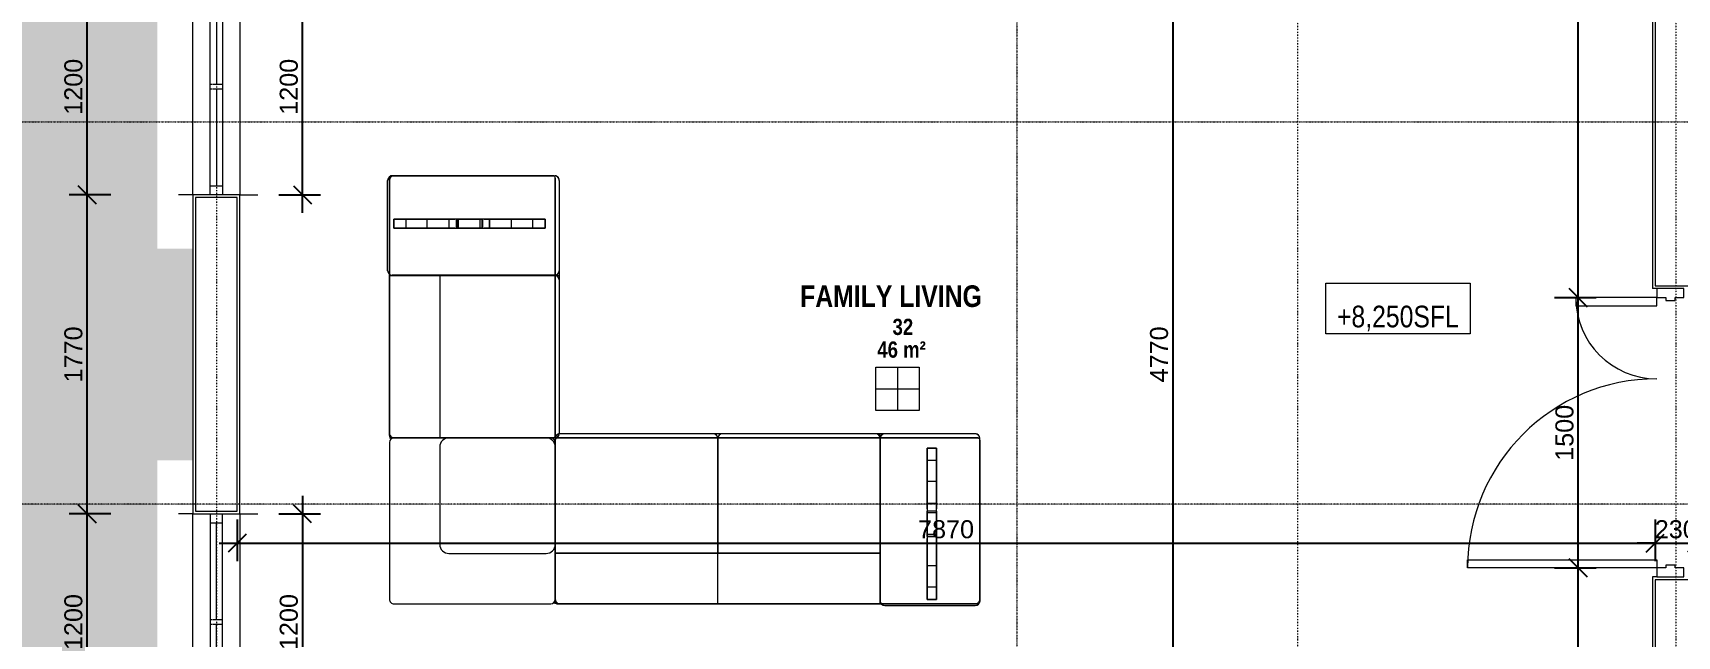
# Model space of a CAD drawing. Header units: millimetres. Extents: x -21051 to 202668, y -15646 to 13691.
# Drawn here: x 119648 to 128774, y -2357 to 990 of the extents above; entities that cross this region are included whole.
import ezdxf

# ---------------------------------------------------------------- set-up
doc = ezdxf.new("R2010")
doc.units = ezdxf.units.MM
for name, pattern in [('Centre', [14.4, 3, -2.2, 7, -2.2]), ('Dash dot', [15.875, 6.35, -4.7625, 0, -4.7625]), ('TD_Level Line', [8, 4, -2, 0, -2])]:
    doc.linetypes.add(name, pattern=pattern)
for name, color, linetype, lineweight in [('A-ANNO-DIMS', 211, 'Continuous', 9), ('A-AREA-IDEN', 2, 'Continuous', 9), ('A-DOOR', 31, 'Continuous', 5), ('A-DOOR-FRAM', 31, 'Continuous', 5), ('A-GLAZ', 151, 'Continuous', 5), ('A-ROOF-PATT', 132, 'Continuous', 5), ('A-WALL', 113, 'Continuous', 5), ('G-ANNO-DIMS', 111, 'Continuous', 9), ('G-ANNO-SYMB', 111, 'Continuous', 9), ('I-FURN-PNLS', 30, 'Continuous', 5), ('I-WALL', 2, 'Continuous', 5), ('Q-CASE', 31, 'Continuous', 5), ('S-GRID', 1, 'Continuous', 9)]:
    doc.layers.add(name, color=color, linetype=linetype, lineweight=lineweight)
doc.layers.get('0').off()
doc.styles.add('Arial Narrow_1', font='ARIALN.TTF', dxfattribs={"height": 120})
doc.styles.add('Arial Narrow_B', font='ARIALNB.TTF', dxfattribs={"height": 90})
doc.styles.add('Arial Narrow_B_1', font='ARIALNB.TTF', dxfattribs={"height": 120})
doc.styles.add('Arial_3', font='arial.ttf', dxfattribs={"height": 100})
doc.dimstyles.new('Arial_1_0', dxfattribs={"dimscale": 304.8, "dimtxt": 102.02594, "dimasz": 0.328084, "dimexe": 0.328084, "dimexo": 0.0625, "dimgap": 0.082021, "dimtad": 1, "dimdec": 0, "dimzin": 0, "dimdsep": 46, "dimtxsty": 'Arial_3', "dimblk1": 'OBLIQUE', "dimblk2": 'OBLIQUE', "dimsah": 1, "dimcen": 0.09, "dimdle": 0.328084, "dimazin": 0, "dimtfac": 1, "dimtdec": 4, "dimtix": 1, "dimtmove": 0, "dimatfit": 3, "dimfxl": 0.492126, "dimfxlon": 1, "dimtvp": 1, "dimtolj": 1, "dimtzin": 0, "dimarcsym": 2})

# ---------------------------------------------------------------- blocks, each defined once
blk = doc.blocks.new('PARAPET1 - PARAPET-963186-02_Pent floor')
at = {"layer": 'Q-CASE'}
for p, q in [((2133.7, 17241), (-5843.2, 16978.7)), ((2115.2, 17221.2), (-5823.4, 16960.2)), ((2264.4, 12682.2), (2115.2, 17221.2)), ((2283.5, 12682.9), (2133.7, 17241)), ((-5843.2, 16978.7), (-5693.3, 12420.6)), ((-5674.2, 12421.2), (-5823.4, 16960.2)), ((-3428.9, 16447.2), (1543.5, 16610.7)), ((1543.5, 16610.7), (1673.3, 12662.8))]:
    blk.add_line(p, q, dxfattribs=at)
for points in [[(2115.2, 17221.2), (2117.7, 17223.8), (2121.1, 17227.5), (2125, 17231.7), (2127.6, 17234.5), (2129.8, 17236.8), (2132.1, 17239.3), (2133.8, 17241.1), (2133.8, 17241.1), (2133.4, 17240.7)], [(-5823.4, 16960.2), (-5826, 16962.7), (-5829.7, 16966.1), (-5833.9, 16970), (-5836.7, 16972.6), (-5839, 16974.8), (-5841.4, 16977.1), (-5843.2, 16978.8), (-5843.2, 16978.8), (-5842.9, 16978.5)]]:
    blk.add_open_spline(points, degree=3, knots=[0, 0, 0, 0, 0.1111111, 0.1666667, 0.2222222, 0.2777778, 0.3333333, 0.4444444, 0.5555556, 0.5555556, 0.5555556, 0.5555556], dxfattribs=at)
blk = doc.blocks.new('Haworth_Chair_Kennedee-Corner_90 - With Back Cushion-884071-02_Pent floor')
at = {"layer": 'I-FURN-PNLS'}
for p, q in [((0, 419.1), (0, 161.9)), ((895.4, 444.5), (25.4, 444.5)), ((920.8, -450.9), (920.8, 419.1)), ((0, 161.9), (0, 114.3)), ((0, 114.3), (0, -425.5)), ((0, 114.3), (0, -425.5)), ((590.6, 165.1), (50.8, 165.1)), ((641.4, -425.5), (641.4, 114.3)), ((0, -425.5), (0, -450.9)), ((25.4, -476.3), (50.8, -476.3)), ((50.8, -476.3), (590.6, -476.3)), ((50.8, -476.3), (590.6, -476.3)), ((590.6, -476.3), (638.2, -476.3)), ((638.9, -476.3), (895.4, -476.3))]:
    blk.add_line(p, q, dxfattribs=at)
for centre, radius, start, end in [((25.4, 419.1), 25.4, 90, 180), ((895.4, 419.1), 25.4, 360, 90), ((50.8, 114.3), 50.8, 90, 180), ((590.6, 114.3), 50.8, 360, 90), ((50.8, -425.5), 50.8, 180, 270), ((25.4, -450.9), 25.4, 180, 270), ((590.6, -425.5), 50.8, 270, 0), ((895.4, -450.9), 25.4, 270, 360)]:
    blk.add_arc(centre, radius, start, end, dxfattribs=at)
blk = doc.blocks.new('Haworth_Chair_Kennedee-Armless_With_Bench - Two Seat-884069-02_Pent floor')
at = {"layer": 'I-FURN-PNLS'}
for p, q in [((-552.7, 431.8), (-552.7, 428.5)), ((-552.7, 428.5), (-552.7, 431.8)), ((-552.7, 428.5), (-552.7, -473.1)), ((-552.7, 428.5), (-552.7, -463.6)), ((-552.7, -463.6), (-552.7, 428.5)), ((-552.7, 418), (-552.7, -463.6)), ((-6.9, 444.5), (-540, 444.5)), ((-540, 444.5), (-6.9, 444.5)), ((-25.7, 454), (-527.3, 454)), ((-6.9, 444.5), (-526.2, 444.5)), ((-312.3, 419.7), (-312.3, 351.5)), ((-312.3, 234.2), (-312.3, 419.7)), ((-261.5, 419.7), (-312.3, 419.7)), ((-312.3, 419.7), (-261.5, 419.7)), ((-261.5, 419.7), (-261.5, 234.2)), ((-261.5, 351.5), (-261.5, 419.7)), ((1776.9, 444.5), (-6.2, 444.5)), ((1790.7, 444.5), (-6.2, 444.5)), ((-6.2, 444.5), (1790.7, 444.5)), ((-0.3, -473.1), (-0.3, 428.5)), ((0, 444.5), (0, -498.5)), ((0, 444.5), (0, 165.1)), ((901.7, 444.5), (901.7, 165.1)), ((901.7, 444.5), (901.7, 165.1)), ((1803.4, 444.5), (1803.4, 165.1)), ((1803.4, 161.9), (1803.4, 431.8)), ((1803.4, 431.8), (1803.4, 161.9)), ((1803.4, 161.9), (1803.4, 418)), ((-312.3, 351.5), (-312.3, 351.2)), ((-312.3, 351.5), (-261.5, 351.5)), ((-312.3, 351.2), (-312.3, 234.2)), ((-312.3, 351.2), (-261.5, 351.2)), ((-261.5, 351.2), (-261.5, 351.5)), ((-261.5, 234.2), (-261.5, 351.2)), ((-312.3, 234.2), (-312.3, 112.2)), ((-312.3, 112.1), (-312.3, 234.2)), ((-312.3, 234.2), (-312.3, 112.2)), ((-312.3, 112.2), (-312.3, 234.2)), ((-312.3, 234.2), (-261.5, 234.2)), ((-312.3, 234.2), (-261.5, 234.2)), ((-261.5, 234.2), (-261.5, 112.2)), ((-261.5, 112.2), (-261.5, 234.2)), ((-261.5, 234.2), (-261.5, 112.1)), ((-261.5, 112.2), (-261.5, 234.2)), ((-312.3, 112.2), (-261.5, 112.2)), ((-312.3, 112.1), (-312.3, 87)), ((-312.3, 112.1), (-312.3, 103.2)), ((-312.3, 104.4), (-312.3, 112.1)), ((-312.3, 104.4), (-312.3, 112.1)), ((-312.3, 112.1), (-261.5, 112.1)), ((-312.3, 97.1), (-312.3, 104.4)), ((-312.3, 97.1), (-312.3, 104.4)), ((-312.3, 103.2), (-312.3, 94.8)), ((-312.3, 90.9), (-312.3, 97.1)), ((-312.3, 90.9), (-312.3, 97.1)), ((-312.3, 94.8), (-312.3, 80.8)), ((-261.5, 112.1), (-261.5, 87)), ((-261.5, 112.1), (-261.5, 87)), ((-261.5, 80.8), (-261.5, 112.1)), ((-261.5, 87), (-261.5, 112.1)), ((0, 165.1), (901.7, 165.1)), ((901.7, 161.9), (0, 161.9)), ((0, 161.9), (0, -473.1)), ((901.7, 165.1), (1803.4, 165.1)), ((1803.4, 161.9), (901.7, 161.9)), ((901.7, 161.9), (901.7, -473.1)), ((901.7, -473.1), (901.7, 161.9)), ((1803.4, 114.3), (1803.4, 161.9)), ((1803.4, -473.1), (1803.4, 161.9)), ((1803.4, 114.3), (1803.4, 161.9)), ((1803.4, 161.9), (1803.4, 114.3)), ((1803.4, -425.5), (1803.4, 114.3)), ((1803.4, -425.5), (1803.4, 114.3)), ((1803.4, 114.3), (1803.4, -425.5)), ((-312.3, 87), (-312.3, 90.9)), ((-312.3, 87), (-312.3, 90.9)), ((-312.3, 82.1), (-312.3, 86.1)), ((-312.3, 82.1), (-312.3, 86.1)), ((-312.3, 86), (-312.3, 83.8)), ((-312.3, 81.9), (-312.3, 73.5)), ((-312.3, 80.8), (-312.3, 76.1)), ((-312.3, 76.1), (-312.3, 72.1)), ((-312.3, 72.1), (-261.5, 72.1)), ((-261.5, 70.2), (-312.3, 70.2)), ((-312.3, 60.2), (-312.3, 70.2)), ((-312.3, 70.2), (-312.3, 60.3)), ((-312.3, 70.2), (-261.5, 70.2)), ((-312.3, 48.9), (-312.3, 60.2)), ((-312.3, 60.2), (-261.5, 60.2)), ((-312.3, 59.6), (-312.3, 30.2)), ((-312.3, 30.2), (-312.3, 48.9)), ((-312.3, -30.2), (-312.3, 30.2)), ((-312.3, 30.2), (-312.3, -30.2)), ((-261.5, 86.1), (-261.5, 82.1)), ((-261.5, 86.1), (-261.5, 82.1)), ((-261.5, 83.8), (-261.5, 86)), ((-261.5, 73.5), (-261.5, 81.9)), ((-261.5, 73.1), (-261.5, 80.8)), ((-261.5, 72.1), (-261.5, 73.1)), ((-261.5, 60.3), (-261.5, 70.2)), ((-261.5, 70.2), (-261.5, 60.2)), ((-261.5, 60.2), (-261.5, 43.2)), ((-261.5, 30.2), (-261.5, 59.6)), ((-261.5, 43.2), (-261.5, 30.2)), ((-261.5, -30.2), (-261.5, 30.2)), ((-261.5, 30.2), (-261.5, -30.2)), ((-312.3, -30.2), (-312.3, -59.6)), ((-312.3, -53.7), (-312.3, -30.2)), ((-312.3, -60.2), (-312.3, -53.7)), ((-312.3, -70.2), (-312.3, -60.2)), ((-312.3, -60.2), (-261.5, -60.2)), ((-312.3, -60.2), (-261.5, -60.2)), ((-312.3, -60.3), (-312.3, -70.2)), ((-312.3, -70.2), (-261.5, -70.2)), ((-312.3, -70.2), (-261.5, -70.2)), ((-261.5, -72.1), (-312.3, -72.1)), ((-312.3, -72.1), (-312.3, -73.1)), ((-312.3, -73.1), (-312.3, -80.7)), ((-312.3, -73.5), (-312.3, -80.5)), ((-312.3, -80.6), (-312.3, -81.9)), ((-312.3, -80.8), (-312.3, -112.1)), ((-312.3, -86.1), (-312.3, -82.1)), ((-312.3, -86.1), (-312.3, -82.1)), ((-312.3, -83.8), (-312.3, -86)), ((-312.3, -112.1), (-312.3, -87)), ((-312.3, -112.1), (-312.3, -87)), ((-312.3, -87), (-312.3, -104.3)), ((-261.5, -30.2), (-261.5, -43.2)), ((-261.5, -59.6), (-261.5, -30.2)), ((-261.5, -43.2), (-261.5, -53.7)), ((-261.5, -53.7), (-261.5, -60.2)), ((-261.5, -60.2), (-261.5, -70.2)), ((-261.5, -70.2), (-261.5, -60.3)), ((-261.5, -112.1), (-261.5, -72.1)), ((-261.5, -81.9), (-261.5, -73.5)), ((-261.5, -82.1), (-261.5, -86.1)), ((-261.5, -82.1), (-261.5, -86.1)), ((-261.5, -86), (-261.5, -83.8)), ((-261.5, -104.3), (-261.5, -87)), ((-261.5, -87), (-261.5, -112.1)), ((-261.5, -87), (-261.5, -112.1)), ((-312.3, -104.4), (-312.3, -112.1)), ((-312.3, -234.2), (-312.3, -112.1)), ((-312.3, -112.1), (-261.5, -112.1)), ((-312.3, -234.2), (-312.3, -112.2)), ((-312.3, -112.2), (-312.3, -234.2)), ((-312.3, -112.2), (-312.3, -234.2)), ((-312.3, -112.2), (-261.5, -112.2)), ((-261.5, -112.1), (-261.5, -104.4)), ((-261.5, -112.1), (-261.5, -234.2)), ((-261.5, -234.2), (-261.5, -112.2)), ((-261.5, -234.2), (-261.5, -112.2)), ((-261.5, -112.2), (-261.5, -234.2)), ((-312.3, -386.3), (-312.3, -234.2)), ((-312.3, -234.2), (-312.3, -351.2)), ((-312.3, -234.2), (-261.5, -234.2)), ((-312.3, -234.2), (-261.5, -234.2)), ((-261.5, -351.2), (-261.5, -234.2)), ((-261.5, -234.2), (-261.5, -419.7)), ((-312.3, -351.2), (-312.3, -351.5)), ((-312.3, -351.2), (-261.5, -351.2)), ((-312.3, -351.5), (-312.3, -386.3)), ((-312.3, -351.5), (-261.5, -351.5)), ((-261.5, -351.5), (-261.5, -351.2)), ((-261.5, -419.7), (-261.5, -351.5)), ((-312.3, -419.7), (-312.3, -387.1)), ((-312.3, -387.1), (-312.3, -419.7)), ((-261.5, -419.7), (-312.3, -419.7)), ((-312.3, -419.7), (-261.5, -419.7)), ((1803.4, -463.6), (1803.4, -425.5)), ((1803.4, -463.6), (1803.4, -425.5)), ((1803.4, -425.5), (1803.4, -463.6)), ((-552.7, -463.6), (-552.7, -473.1)), ((-540, -476.3), (-3.4, -476.3)), ((-3.4, -476.3), (-540, -476.3)), ((-527.3, -498.5), (-25.7, -498.5)), ((-525.9, -498.6), (1776.6, -498.6)), ((0.9, -476.3), (2.5, -476.3)), ((2.5, -476.3), (0.9, -476.3)), ((3.2, -476.3), (901.3, -476.3)), ((901.3, -476.3), (3.2, -476.3)), ((25.5, -498.5), (876.2, -498.5)), ((902.6, -476.3), (904.2, -476.3)), ((904.2, -476.3), (902.6, -476.3)), ((904.9, -476.3), (1790.7, -476.3)), ((1790.7, -476.3), (904.9, -476.3)), ((927.2, -498.5), (1777.9, -498.5)), ((1803.4, -473.1), (1803.4, -463.6))]:
    blk.add_line(p, q, dxfattribs=at)
for centre, radius, start, end in [((-527.3, 428.5), 25.5, 90, 180), ((-540, 431.8), 12.7, 143.08879, 180), ((-540, 431.8), 12.7, 150, 180), ((-526.2, 418), 26.5, 156.36505, 180), ((-540, 431.8), 12.7, 143.08879, 150), ((-526.2, 418), 26.5, 121.7083, 156.08427), ((-540, 431.8), 12.7, 123.62265, 135), ((-540, 431.8), 12.7, 123.62265, 135), ((-540, 431.8), 12.7, 107.79059, 120), ((-540, 431.8), 12.7, 107.79059, 120), ((-540, 431.8), 12.7, 92.20225, 105), ((-540, 431.8), 12.7, 92.20225, 105), ((-526.2, 418), 26.5, 90, 120), ((-25.7, 428.5), 25.5, 0, 90), ((1776.9, 418), 26.5, 60, 90), ((1790.7, 431.8), 12.7, 360, 90), ((1790.7, 431.8), 12.7, 60, 90), ((1776.9, 418), 26.5, 0, 58.2917), ((1790.7, 431.8), 12.7, 360, 60), ((-540, -463.6), 12.7, 180, 210), ((-540, -463.6), 12.7, 180, 210), ((-527.1, -473.1), 25.6, 180, 193.24153), ((-527.3, -473.1), 25.5, 180, 270), ((-527.1, -473.1), 25.6, 195.23651, 198.75873), ((-527.1, -473.1), 25.6, 198.75873, 206.48306), ((-540, -463.6), 12.7, 210.99615, 225), ((-540, -463.6), 12.7, 210.99615, 225), ((-527.1, -473.1), 25.6, 213.49625, 219.72459), ((-540, -463.6), 12.7, 229.0128, 270), ((-540, -463.6), 12.7, 229.0128, 255), ((-527.1, -473.1), 25.6, 227.72604, 237.51975), ((-540, -463.6), 12.7, 255, 270), ((-527.1, -473.1), 25.6, 237.51975, 240.80437), ((-527.1, -473.1), 25.6, 241.80835, 252.7296), ((-527.1, -473.1), 25.6, 252.7296, 255.84714), ((-527.1, -473.1), 25.6, 255.84714, 272.69071), ((-25.7, -473.1), 25.5, 270, 360), ((25.5, -473.1), 25.5, 180, 270), ((876.2, -473.1), 25.5, 270, 360), ((927.2, -473.1), 25.5, 180, 270), ((1777.8, -473.1), 25.6, 267.30929, 278.51109), ((1777.9, -473.1), 25.5, 270, 360), ((1777.8, -473.1), 25.6, 280.55082, 284.44305), ((1777.8, -473.1), 25.6, 287.9404, 298.64339), ((1777.8, -473.1), 25.6, 298.64339, 301.90158), ((1790.7, -463.6), 12.7, 270, 359.00861), ((1790.7, -463.6), 12.7, 270, 330), ((1777.8, -473.1), 25.6, 301.90158, 312.93986), ((1777.8, -473.1), 25.6, 315.95993, 327.49168), ((1777.8, -473.1), 25.6, 327.49168, 331.17814), ((1777.8, -473.1), 25.6, 333.51694, 341.002), ((1790.7, -463.6), 12.7, 330, 359.00861), ((1777.8, -473.1), 25.6, 342.10458, 345.62545), ((1777.8, -473.1), 25.6, 346.75847, 351.62869), ((1777.8, -473.1), 25.6, 351.62869, 0)]:
    blk.add_arc(centre, radius, start, end, dxfattribs=at)
blk = doc.blocks.new('Haworth_Chair_Kennedee-Armless_With_Bench - One Seat-1172039-02_Pent floor')
at = {"layer": 'I-FURN-PNLS'}
for p, q in [((-552.7, 463.6), (-552.7, 473.1)), ((-552.7, -428.5), (-552.7, 473.1)), ((-552.7, -418), (-552.7, 463.6)), ((-552.7, 463.6), (-552.7, -428.5)), ((-552.7, -428.5), (-552.7, 463.6)), ((-0.7, 476.3), (-540, 476.3)), ((-540, 476.3), (-0.7, 476.3)), ((-527.3, 498.5), (-25.7, 498.5)), ((-525.9, 498.6), (874.9, 498.6)), ((-0.3, 473.1), (-0.3, -428.5)), ((0, -444.5), (0, 498.5)), ((0, -161.9), (0, 473.1)), ((889, 476.3), (0.4, 476.3)), ((0.4, 476.3), (889, 476.3)), ((25.5, 498.5), (876.2, 498.5)), ((901.7, 473.1), (901.7, 463.6)), ((901.7, 473.1), (901.7, -161.9)), ((901.7, 463.6), (901.7, 425.5)), ((901.7, 425.5), (901.7, 463.6)), ((901.7, 463.6), (901.7, 425.5)), ((-312.3, 419.7), (-312.3, 351.5)), ((-312.3, 234.2), (-312.3, 419.7)), ((-312.3, 419.7), (-261.5, 419.7)), ((-261.5, 419.7), (-312.3, 419.7)), ((-261.5, 419.7), (-261.5, 234.2)), ((-261.5, 351.5), (-261.5, 419.7)), ((901.7, 425.5), (901.7, -114.3)), ((901.7, -114.3), (901.7, 425.5)), ((901.7, 425.5), (901.7, -114.3)), ((-312.3, 351.5), (-312.3, 351.2)), ((-261.5, 351.5), (-312.3, 351.5)), ((-312.3, 351.2), (-312.3, 234.2)), ((-261.5, 351.2), (-312.3, 351.2)), ((-261.5, 351.2), (-261.5, 351.5)), ((-261.5, 234.2), (-261.5, 351.2)), ((-312.3, 234.2), (-312.3, 112.2)), ((-312.3, 112.1), (-312.3, 234.2)), ((-312.3, 234.2), (-312.3, 112.2)), ((-312.3, 112.2), (-312.3, 234.2)), ((-261.5, 234.2), (-312.3, 234.2)), ((-261.5, 234.2), (-312.3, 234.2)), ((-261.5, 234.2), (-261.5, 112.2)), ((-261.5, 112.2), (-261.5, 234.2)), ((-261.5, 234.2), (-261.5, 112.1)), ((-261.5, 112.2), (-261.5, 234.2)), ((-261.5, 112.2), (-312.3, 112.2)), ((-312.3, 112.1), (-312.3, 87)), ((-312.3, 112.1), (-312.3, 80.8)), ((-312.3, 87), (-312.3, 112.1)), ((-312.3, 104.4), (-312.3, 112.1)), ((-261.5, 112.1), (-312.3, 112.1)), ((-312.3, 87), (-312.3, 104.4)), ((-261.5, 112.1), (-261.5, 87)), ((-261.5, 112.1), (-261.5, 87)), ((-261.5, 72.1), (-261.5, 112.1)), ((-261.5, 87), (-261.5, 112.1)), ((-312.3, 83.1), (-312.3, 86.1)), ((-312.3, 82.1), (-312.3, 86.1)), ((-312.3, 86), (-312.3, 83.8)), ((-312.3, 82.1), (-312.3, 83.1)), ((-312.3, 81.9), (-312.3, 80.6)), ((-312.3, 80.7), (-312.3, 72.1)), ((-312.3, 80.5), (-312.3, 73.5)), ((-312.3, 72.1), (-261.5, 72.1)), ((-261.5, 70.2), (-312.3, 70.2)), ((-312.3, 60.2), (-312.3, 70.2)), ((-312.3, 70.2), (-312.3, 60.3)), ((-261.5, 70.2), (-312.3, 70.2)), ((-312.3, 30.2), (-312.3, 60.2)), ((-261.5, 60.2), (-312.3, 60.2)), ((-261.5, 60.2), (-312.3, 60.2)), ((-312.3, 59.6), (-312.3, 49.6)), ((-312.3, 49), (-312.3, 30.2)), ((-312.3, 30.2), (-312.3, -30.2)), ((-312.3, -30.2), (-312.3, 30.2)), ((-261.5, 86.1), (-261.5, 82.1)), ((-261.5, 86.1), (-261.5, 82.1)), ((-261.5, 83.8), (-261.5, 86)), ((-261.5, 73.5), (-261.5, 81.9)), ((-261.5, 66.2), (-261.5, 70.2)), ((-261.5, 70.2), (-261.5, 60.2)), ((-261.5, 61.4), (-261.5, 66.2)), ((-261.5, 60.3), (-261.5, 61.4)), ((-261.5, 60.2), (-261.5, 30.2)), ((-261.5, 55.1), (-261.5, 59.6)), ((-261.5, 49.6), (-261.5, 55.1)), ((-261.5, 47.5), (-261.5, 49)), ((-261.5, 39.1), (-261.5, 47.5)), ((-261.5, 30.2), (-261.5, 39.1)), ((-261.5, 30.2), (-261.5, -30.2)), ((-261.5, -30.2), (-261.5, 30.2)), ((-312.3, -30.2), (-312.3, -56.7)), ((-312.3, -60.2), (-312.3, -30.2)), ((-312.3, -57.4), (-312.3, -59.6)), ((-312.3, -70.2), (-312.3, -60.2)), ((-261.5, -60.2), (-312.3, -60.2)), ((-312.3, -60.3), (-312.3, -70.2)), ((-312.3, -70.2), (-261.5, -70.2)), ((-261.5, -70.2), (-312.3, -70.2)), ((-261.5, -72.1), (-312.3, -72.1)), ((-312.3, -72.1), (-312.3, -112.1)), ((-312.3, -73.5), (-312.3, -81.9)), ((-312.3, -86.1), (-312.3, -82.1)), ((-312.3, -86.1), (-312.3, -82.1)), ((-312.3, -83.8), (-312.3, -86)), ((-312.3, -97.1), (-312.3, -87)), ((-312.3, -112.1), (-312.3, -87)), ((-312.3, -87), (-312.3, -112.1)), ((-261.5, -30.2), (-261.5, -57.2)), ((-261.5, -47.5), (-261.5, -30.2)), ((-261.5, -55.1), (-261.5, -47.5)), ((-261.5, -56.7), (-261.5, -55.1)), ((-261.5, -57.2), (-261.5, -60.2)), ((-261.5, -59.6), (-261.5, -57.4)), ((-261.5, -60.2), (-261.5, -70.2)), ((-261.5, -70.2), (-261.5, -60.3)), ((-261.5, -112.1), (-261.5, -72.1)), ((-261.5, -81.9), (-261.5, -73.5)), ((-261.5, -82.1), (-261.5, -86.1)), ((-261.5, -82.1), (-261.5, -86.1)), ((-261.5, -86), (-261.5, -83.8)), ((-261.5, -112.1), (-261.5, -87)), ((-261.5, -87), (-261.5, -90.9)), ((-261.5, -87), (-261.5, -112.1)), ((-261.5, -90.9), (-261.5, -97.1)), ((-312.3, -104.4), (-312.3, -97.1)), ((-312.3, -112.1), (-312.3, -104.4)), ((-312.3, -234.2), (-312.3, -112.1)), ((-261.5, -112.1), (-312.3, -112.1)), ((-312.3, -234.2), (-312.3, -112.2)), ((-312.3, -112.2), (-312.3, -234.2)), ((-312.3, -112.2), (-312.3, -234.2)), ((-261.5, -112.2), (-312.3, -112.2)), ((-261.5, -97.1), (-261.5, -112.1)), ((-261.5, -112.1), (-261.5, -234.2)), ((-261.5, -234.2), (-261.5, -112.2)), ((-261.5, -234.2), (-261.5, -112.2)), ((-261.5, -112.2), (-261.5, -234.2)), ((901.7, -161.9), (0, -161.9)), ((0, -165.1), (901.7, -165.1)), ((0, -444.5), (0, -165.1)), ((901.7, -114.3), (901.7, -161.9)), ((901.7, -161.9), (901.7, -114.3)), ((901.7, -114.3), (901.7, -161.9)), ((901.7, -162.6), (901.7, -418)), ((901.7, -431.8), (901.7, -162.6)), ((901.7, -162.6), (901.7, -431.8)), ((901.7, -444.5), (901.7, -165.1)), ((-312.3, -419.7), (-312.3, -234.2)), ((-312.3, -234.2), (-312.3, -351.2)), ((-261.5, -234.2), (-312.3, -234.2)), ((-261.5, -234.2), (-312.3, -234.2)), ((-261.5, -351.2), (-261.5, -234.2)), ((-261.5, -234.2), (-261.5, -419.7)), ((-312.3, -351.2), (-312.3, -351.5)), ((-261.5, -351.2), (-312.3, -351.2)), ((-312.3, -351.5), (-312.3, -419.7)), ((-261.5, -351.5), (-312.3, -351.5)), ((-261.5, -351.5), (-261.5, -351.2)), ((-261.5, -419.7), (-261.5, -351.5)), ((-552.7, -428.5), (-552.7, -431.8)), ((-552.7, -431.8), (-552.7, -428.5)), ((-539.6, -444.5), (-6.9, -444.5)), ((-6.9, -444.5), (-539.6, -444.5)), ((-25.7, -454), (-527.3, -454)), ((-6.9, -444.5), (-526.2, -444.5)), ((-312.3, -419.7), (-261.5, -419.7)), ((-261.5, -419.7), (-312.3, -419.7)), ((875.2, -444.5), (-6.2, -444.5)), ((-6.2, -444.5), (889, -444.5)), ((889, -444.5), (-6.2, -444.5))]:
    blk.add_line(p, q, dxfattribs=at)
for centre, radius, start, end in [((-527.3, 473.1), 25.5, 90, 180), ((-527.1, 473.1), 25.6, 166.75847, 180), ((-540, 463.6), 12.7, 150, 180), ((-540, 463.6), 12.7, 165, 180), ((-540, 463.6), 12.7, 150, 165), ((-527.1, 473.1), 25.6, 161.24127, 165.83422), ((-527.1, 473.1), 25.6, 153.51694, 161.24127), ((-540, 463.6), 12.7, 135, 149.00385), ((-540, 463.6), 12.7, 135, 149.00385), ((-527.1, 473.1), 25.6, 146.50375, 150.95304), ((-527.1, 473.1), 25.6, 140.27541, 146.50375), ((-540, 463.6), 12.7, 90, 129.29238), ((-540, 463.6), 12.7, 105, 129.29238), ((-527.1, 473.1), 25.6, 122.48025, 132.27396), ((-540, 463.6), 12.7, 90, 105), ((-527.1, 473.1), 25.6, 107.2704, 118.19165), ((-527.1, 473.1), 25.6, 87.30929, 104.15286), ((-25.7, 473.1), 25.5, 0, 90), ((25.5, 473.1), 25.5, 90, 180), ((876.1, 473.1), 25.6, 81.48891, 92.69071), ((876.2, 473.1), 25.5, 0, 90), ((876.1, 473.1), 25.6, 75.55695, 79.17656), ((876.1, 473.1), 25.6, 61.35661, 72.0596), ((876.1, 473.1), 25.6, 58.09842, 61.35661), ((889, 463.6), 12.7, 0.99139, 90), ((889, 463.6), 12.7, 75, 90), ((876.1, 473.1), 25.6, 47.06014, 58.09842), ((889, 463.6), 12.7, 45, 75), ((876.1, 473.1), 25.6, 32.50832, 44.04007), ((876.1, 473.1), 25.6, 28.82186, 32.50832), ((889, 463.6), 12.7, 30, 45), ((876.1, 473.1), 25.6, 8.37131, 26.48306), ((889, 463.6), 12.7, 0.99139, 30), ((876.1, 473.1), 25.6, 1.45741, 8.37131), ((876.1, 473.1), 25.6, 0, 1.45741), ((-526.2, -418), 26.5, 180, 225), ((-527.3, -428.5), 25.5, 180, 270), ((-540, -431.8), 12.7, 180, 216.91121), ((-540, -431.8), 12.7, 180, 195), ((-540, -431.8), 12.7, 195, 216.91121), ((-540, -431.8), 12.7, 216.91121, 270), ((-540, -431.8), 12.7, 216.91121, 225), ((-540, -431.8), 12.7, 225, 240), ((-540, -431.8), 12.7, 240, 270), ((-526.2, -418), 26.5, 225, 238.44574), ((-526.2, -418), 26.5, 240, 270), ((-25.7, -428.5), 25.5, 270, 0), ((875.2, -418), 26.5, 270, 300), ((889, -431.8), 12.7, 270, 0), ((889, -431.8), 12.7, 270, 285), ((875.2, -418), 26.5, 301.7083, 360), ((889, -431.8), 12.7, 285, 315), ((889, -431.8), 12.7, 315, 330), ((889, -431.8), 12.7, 330, 0)]:
    blk.add_arc(centre, radius, start, end, dxfattribs=at)
blk = doc.blocks.new('Casement - 2L - 1200 X 1500-1125428-02_Pent floor')
at = {"layer": 'A-GLAZ'}
for p, q in [((-273.8, 130), (-273.8, 230)), ((926.2, 130), (926.2, 230)), ((-223.8, 35), (-273.8, 35)), ((876.2, 35), (-223.8, 35)), ((-223.8, -35), (-223.8, 35)), ((-223.8, 0), (-223.8, 15)), ((313.2, 0), (-223.8, 0)), ((876.2, -35), (876.2, 35)), ((926.2, 35), (876.2, 35)), ((-273.8, -35), (-223.8, -35)), ((-223.8, -35), (876.2, -35)), ((876.2, 0), (339.2, 0)), ((876.2, -35), (926.2, -35)), ((-273.8, -130), (-273.8, -210)), ((926.2, -130), (926.2, -230))]:
    blk.add_line(p, q, dxfattribs=at)
at = {"layer": 'A-GLAZ', "linetype": 'Centre'}
for p, q in [((313.2, 35), (313.2, -35)), ((339.2, 35), (339.2, -35))]:
    blk.add_line(p, q, dxfattribs=at)
blk = doc.blocks.new('Casement - 2L - 1200 X 1500-1144847-02_Pent floor')
at = {"layer": 'A-GLAZ'}
for p, q in [((-273.8, 130), (-273.8, 210)), ((926.2, 130), (926.2, 230)), ((-273.8, 35), (-223.8, 35)), ((-223.8, 35), (876.2, 35)), ((-223.8, 35), (-223.8, -35)), ((313.2, 0), (-223.8, 0)), ((-223.8, 0), (-223.8, -15)), ((876.2, 35), (876.2, -35)), ((876.2, 35), (926.2, 35)), ((-223.8, -35), (-273.8, -35)), ((876.2, -35), (-223.8, -35)), ((876.2, 0), (339.2, 0)), ((926.2, -35), (876.2, -35)), ((-273.8, -130), (-273.8, -230)), ((926.2, -130), (926.2, -230))]:
    blk.add_line(p, q, dxfattribs=at)
at = {"layer": 'A-GLAZ', "linetype": 'Centre'}
for p, q in [((313.2, -35), (313.2, 35)), ((339.2, -35), (339.2, 35))]:
    blk.add_line(p, q, dxfattribs=at)
blk = doc.blocks.new('M_Door-Passage-Uneven-Flush - 1350 x 2000mm-1230447-02_Pent floor')
at = {"layer": 'A-DOOR'}
for p, q in [((-750, 111.35), (-750, 1161.35)), ((-750, 1161.35), (-705, 1161.35)), ((-705, 1161.35), (-705, 111.35)), ((750, 561.35), (705, 561.35)), ((705, 561.35), (705, 111.35)), ((750, 111.35), (750, 561.35)), ((-705, 111.35), (-750, 111.35)), ((705, 111.35), (750, 111.35))]:
    blk.add_line(p, q, dxfattribs=at)
for centre, radius, start, end in [((-750, 111.35), 1050, 0, 90), ((750, 111.35), 450, 90, 180)]:
    blk.add_arc(centre, radius, start, end, dxfattribs=at)
at = {"layer": 'A-DOOR-FRAM'}
for p, q in [((-750, 111.35), (-800, 111.35)), ((-800, 111.35), (-800, -38.65)), ((-750, 61.5875), (-750, 111.35)), ((750, 111.35), (750, 61.5875)), ((800, 111.35), (750, 111.35)), ((800, -38.65), (800, 111.35)), ((-734.125, 61.5875), (-750, 61.5875)), ((-750, -38.65), (-750, 10.5625)), ((-750, 10.5625), (-734.125, 10.5625)), ((-734.125, 10.5625), (-734.125, 61.5875)), ((750, 61.5875), (734.125, 61.5875)), ((734.125, 61.5875), (734.125, 10.5625)), ((734.125, 10.5625), (750, 10.5625)), ((750, 10.5625), (750, -38.65)), ((-800, -38.65), (-750, -38.65)), ((750, -38.65), (800, -38.65))]:
    blk.add_line(p, q, dxfattribs=at)
blk = doc.blocks.new('Room Tag B - Medium_rfaX - Name and Number-1261570-02_Pent floor')
at = {"layer": 'A-AREA-IDEN'}
for p, q in [((-2.752, -5.004), (-2.752, -2.604)), ((-2.752, -2.604), (-0.352, -2.604)), ((-1.552, -2.604), (-1.552, -5.004)), ((-0.352, -2.604), (-0.352, -5.004)), ((-2.752, -3.804), (-0.352, -3.804)), ((-0.352, -5.004), (-2.752, -5.004))]:
    blk.add_line(p, q, dxfattribs=at)
blk = doc.blocks.new('_Oblique')
at = {"color": 0, "linetype": 'ByBlock', "lineweight": -2}
blk.add_line((-0.5, -0.5), (0.5, 0.5), dxfattribs=at)
blk = doc.blocks.new('*D1458')
at = {"layer": 'A-ANNO-DIMS', "color": 0, "lineweight": -2, "transparency": 16777216}
for p, q in [((119949.5, -2979.2), (119949.5, -1579.2)), ((120080.5, -1679.2), (119849.5, -1679.2)), ((120080.5, -2879.2), (119849.5, -2879.2))]:
    blk.add_line(p, q, dxfattribs=at)
at = {"layer": 'Defpoints', "color": 0, "transparency": 16777216}
for p in [(119949.5, -1679.2), (120099.5, -1679.2), (120099.5, -2879.2)]:
    blk.add_point(p, dxfattribs=at)
at = {"layer": 'A-ANNO-DIMS', "color": 0, "lineweight": -2, "transparency": 16777216, "xscale": 100, "yscale": 100, "zscale": 100}
for p, rotation in [((119949.5, -1679.2), 90), ((119949.5, -2879.2), 270)]:
    blk.add_blockref('_Oblique', p, dxfattribs=dict(at, rotation=rotation))
at = {"layer": 'A-ANNO-DIMS', "color": 0, "transparency": 16777216, "insert": (119873.5, -2279.2), "char_height": 100, "width": 369.177, "attachment_point": 5, "rotation": 90, "style": 'Arial_3'}
blk.add_mtext('\\A1;1200', dxfattribs=at)
blk = doc.blocks.new('*D1459')
at = {"layer": 'A-ANNO-DIMS', "color": 0, "lineweight": -2, "transparency": 16777216}
for p, q in [((119949.5, -1779.2), (119949.5, 190.8)), ((120080.5, 90.8), (119849.5, 90.8)), ((120080.5, -1679.2), (119849.5, -1679.2))]:
    blk.add_line(p, q, dxfattribs=at)
at = {"layer": 'Defpoints', "color": 0, "transparency": 16777216}
for p in [(119949.5, 90.8), (120099.5, 90.8), (120099.5, -1679.2)]:
    blk.add_point(p, dxfattribs=at)
at = {"layer": 'A-ANNO-DIMS', "color": 0, "lineweight": -2, "transparency": 16777216, "xscale": 100, "yscale": 100, "zscale": 100}
for p, rotation in [((119949.5, 90.8), 90), ((119949.5, -1679.2), 270)]:
    blk.add_blockref('_Oblique', p, dxfattribs=dict(at, rotation=rotation))
at = {"layer": 'A-ANNO-DIMS', "color": 0, "transparency": 16777216, "insert": (119873.5, -794.2), "char_height": 100, "width": 369.177, "attachment_point": 5, "rotation": 90, "style": 'Arial_3'}
blk.add_mtext('\\A1;1770', dxfattribs=at)
blk = doc.blocks.new('*D1460')
at = {"layer": 'A-ANNO-DIMS', "color": 0, "lineweight": -2, "transparency": 16777216}
for p, q in [((119949.5, -9.2), (119949.5, 1390.8)), ((120080.5, 1290.8), (119849.5, 1290.8)), ((120080.5, 90.8), (119849.5, 90.8))]:
    blk.add_line(p, q, dxfattribs=at)
at = {"layer": 'Defpoints', "color": 0, "transparency": 16777216}
for p in [(119949.5, 1290.8), (120099.5, 1290.8), (120099.5, 90.8)]:
    blk.add_point(p, dxfattribs=at)
at = {"layer": 'A-ANNO-DIMS', "color": 0, "lineweight": -2, "transparency": 16777216, "xscale": 100, "yscale": 100, "zscale": 100}
for p, rotation in [((119949.5, 1290.8), 90), ((119949.5, 90.8), 270)]:
    blk.add_blockref('_Oblique', p, dxfattribs=dict(at, rotation=rotation))
at = {"layer": 'A-ANNO-DIMS', "color": 0, "transparency": 16777216, "insert": (119873.5, 690.8), "char_height": 100, "width": 369.177, "attachment_point": 5, "rotation": 90, "style": 'Arial_3'}
blk.add_mtext('\\A1;1200', dxfattribs=at)
blk = doc.blocks.new('*D1468')
at = {"layer": 'A-ANNO-DIMS', "color": 0, "lineweight": -2, "transparency": 16777216}
for p, q in [((121145.1, -1579.2), (121145.1, -2979.2)), ((121014.1, -1679.2), (121245.1, -1679.2)), ((121014.1, -2879.2), (121245.1, -2879.2))]:
    blk.add_line(p, q, dxfattribs=at)
at = {"layer": 'Defpoints', "color": 0, "transparency": 16777216}
for p in [(120995.1, -1679.2), (120995.1, -2879.2), (121145.1, -2879.2)]:
    blk.add_point(p, dxfattribs=at)
at = {"layer": 'A-ANNO-DIMS', "color": 0, "lineweight": -2, "transparency": 16777216, "xscale": 100, "yscale": 100, "zscale": 100}
for p, rotation in [((121145.1, -1679.2), 90), ((121145.1, -2879.2), 270)]:
    blk.add_blockref('_Oblique', p, dxfattribs=dict(at, rotation=rotation))
at = {"layer": 'A-ANNO-DIMS', "color": 0, "transparency": 16777216, "insert": (121069, -2279.2), "char_height": 100, "width": 369.177, "attachment_point": 5, "rotation": 90, "style": 'Arial_3'}
blk.add_mtext('\\A1;1200', dxfattribs=at)
blk = doc.blocks.new('*D1470')
at = {"layer": 'A-ANNO-DIMS', "color": 0, "lineweight": -2, "transparency": 16777216}
for p, q in [((121145.1, -9.2), (121145.1, 1390.8)), ((121014.1, 1290.8), (121245.1, 1290.8)), ((121014.1, 90.8), (121245.1, 90.8))]:
    blk.add_line(p, q, dxfattribs=at)
at = {"layer": 'Defpoints', "color": 0, "transparency": 16777216}
for p in [(120995.1, 1290.8), (121145.1, 1290.8), (120995.1, 90.8)]:
    blk.add_point(p, dxfattribs=at)
at = {"layer": 'A-ANNO-DIMS', "color": 0, "lineweight": -2, "transparency": 16777216, "xscale": 100, "yscale": 100, "zscale": 100}
for p, rotation in [((121145.1, 1290.8), 90), ((121145.1, 90.8), 270)]:
    blk.add_blockref('_Oblique', p, dxfattribs=dict(at, rotation=rotation))
at = {"layer": 'A-ANNO-DIMS', "color": 0, "transparency": 16777216, "insert": (121069, 690.8), "char_height": 100, "width": 369.177, "attachment_point": 5, "rotation": 90, "style": 'Arial_3'}
blk.add_mtext('\\A1;1200', dxfattribs=at)
blk = doc.blocks.new('*D1477')
at = {"layer": 'A-ANNO-DIMS', "color": 0, "lineweight": -2, "transparency": 16777216}
for p, q in [((125975.3, 1690.8), (125975.3, -3279.2)), ((126106.2, 1590.8), (125875.3, 1590.8)), ((126106.2, -3179.2), (125875.3, -3179.2))]:
    blk.add_line(p, q, dxfattribs=at)
at = {"layer": 'Defpoints', "color": 0, "transparency": 16777216}
for p in [(126125.3, 1590.8), (125975.3, -3179.2), (126125.3, -3179.2)]:
    blk.add_point(p, dxfattribs=at)
at = {"layer": 'A-ANNO-DIMS', "color": 0, "lineweight": -2, "transparency": 16777216, "xscale": 100, "yscale": 100, "zscale": 100}
for p, rotation in [((125975.3, 1590.8), 90), ((125975.3, -3179.2), 270)]:
    blk.add_blockref('_Oblique', p, dxfattribs=dict(at, rotation=rotation))
at = {"layer": 'A-ANNO-DIMS', "color": 0, "transparency": 16777216, "insert": (125899.2, -794.2), "char_height": 100, "width": 369.177, "attachment_point": 5, "rotation": 90, "style": 'Arial_3'}
blk.add_mtext('\\A1;4770', dxfattribs=at)
blk = doc.blocks.new('*D1485')
at = {"layer": 'A-ANNO-DIMS', "color": 0, "lineweight": -2, "transparency": 16777216}
for p, q in [((128225.4, -5329.2), (128225.4, -1879.2)), ((128094.4, -1979.2), (128325.4, -1979.2)), ((128094.4, -5229.2), (128325.4, -5229.2))]:
    blk.add_line(p, q, dxfattribs=at)
at = {"layer": 'Defpoints', "color": 0, "transparency": 16777216}
for p in [(128075.4, -1979.2), (128225.4, -1979.2), (128075.4, -5229.2)]:
    blk.add_point(p, dxfattribs=at)
at = {"layer": 'A-ANNO-DIMS', "color": 0, "lineweight": -2, "transparency": 16777216, "xscale": 100, "yscale": 100, "zscale": 100}
for p, rotation in [((128225.4, -1979.2), 90), ((128225.4, -5229.2), 270)]:
    blk.add_blockref('_Oblique', p, dxfattribs=dict(at, rotation=rotation))
at = {"layer": 'A-ANNO-DIMS', "color": 0, "transparency": 16777216, "insert": (128149.3, -3604.2), "char_height": 100, "width": 369.177, "attachment_point": 5, "rotation": 90, "style": 'Arial_3'}
blk.add_mtext('\\A1;3250', dxfattribs=at)
blk = doc.blocks.new('*D1486')
at = {"layer": 'A-ANNO-DIMS', "color": 0, "lineweight": -2, "transparency": 16777216}
for p, q in [((128225.4, -2079.2), (128225.4, -379.2)), ((128094.4, -479.2), (128325.4, -479.2)), ((128094.4, -1979.2), (128325.4, -1979.2))]:
    blk.add_line(p, q, dxfattribs=at)
at = {"layer": 'Defpoints', "color": 0, "transparency": 16777216}
for p in [(128075.4, -479.2), (128225.4, -479.2), (128075.4, -1979.2)]:
    blk.add_point(p, dxfattribs=at)
at = {"layer": 'A-ANNO-DIMS', "color": 0, "lineweight": -2, "transparency": 16777216, "xscale": 100, "yscale": 100, "zscale": 100}
for p, rotation in [((128225.4, -479.2), 90), ((128225.4, -1979.2), 270)]:
    blk.add_blockref('_Oblique', p, dxfattribs=dict(at, rotation=rotation))
at = {"layer": 'A-ANNO-DIMS', "color": 0, "transparency": 16777216, "insert": (128149.3, -1229.2), "char_height": 100, "width": 369.177, "attachment_point": 5, "rotation": 90, "style": 'Arial_3'}
blk.add_mtext('\\A1;1500', dxfattribs=at)
blk = doc.blocks.new('*D1487')
at = {"layer": 'A-ANNO-DIMS', "color": 0, "lineweight": -2, "transparency": 16777216}
for p, q in [((128225.4, -579.2), (128225.4, 3740.8)), ((128094.4, 3640.8), (128325.4, 3640.8)), ((128094.4, -479.2), (128325.4, -479.2))]:
    blk.add_line(p, q, dxfattribs=at)
at = {"layer": 'Defpoints', "color": 0, "transparency": 16777216}
for p in [(128075.4, 3640.8), (128225.4, 3640.8), (128075.4, -479.2)]:
    blk.add_point(p, dxfattribs=at)
at = {"layer": 'A-ANNO-DIMS', "color": 0, "lineweight": -2, "transparency": 16777216, "xscale": 100, "yscale": 100, "zscale": 100}
for p, rotation in [((128225.4, 3640.8), 90), ((128225.4, -479.2), 270)]:
    blk.add_blockref('_Oblique', p, dxfattribs=dict(at, rotation=rotation))
at = {"layer": 'A-ANNO-DIMS', "color": 0, "transparency": 16777216, "insert": (128149.3, 1580.8), "char_height": 100, "width": 369.177, "attachment_point": 5, "rotation": 90, "style": 'Arial_3'}
blk.add_mtext('\\A1;4120', dxfattribs=at)
blk = doc.blocks.new('Spot Elevations - _-1243852-02_Pent floor')
at = {"layer": 'G-ANNO-DIMS'}
for p, q in [((-4, 0), (-4, 2.8125)), ((-4, 2.8125), (4, 2.8125)), ((4, 2.8125), (4, 0)), ((4, 0), (-4, 0))]:
    blk.add_line(p, q, dxfattribs=at)
blk = doc.blocks.new('*D1518')
at = {"layer": 'A-ANNO-DIMS', "color": 0, "lineweight": -2, "transparency": 16777216}
for p, q in [((120781.6, -1709.9), (120781.6, -1940.9)), ((128651.6, -1709.9), (128651.6, -1940.9)), ((120681.6, -1840.9), (128751.6, -1840.9))]:
    blk.add_line(p, q, dxfattribs=at)
at = {"layer": 'Defpoints', "color": 0, "transparency": 16777216}
for p in [(120781.6, -1690.9), (128651.6, -1690.9), (128651.6, -1840.9)]:
    blk.add_point(p, dxfattribs=at)
at = {"layer": 'A-ANNO-DIMS', "color": 0, "lineweight": -2, "transparency": 16777216, "xscale": 100, "yscale": 100, "zscale": 100, "rotation": 180}
blk.add_blockref('_Oblique', (120781.6, -1840.9), dxfattribs=at)
at = {"layer": 'A-ANNO-DIMS', "color": 0, "lineweight": -2, "transparency": 16777216, "xscale": 100, "yscale": 100, "zscale": 100}
blk.add_blockref('_Oblique', (128651.6, -1840.9), dxfattribs=at)
at = {"layer": 'A-ANNO-DIMS', "color": 0, "transparency": 16777216, "insert": (124716.6, -1764.8), "char_height": 100, "width": 369.177, "attachment_point": 5, "style": 'Arial_3'}
blk.add_mtext('\\A1;7870', dxfattribs=at)
blk = doc.blocks.new('*D1519')
at = {"layer": 'A-ANNO-DIMS', "color": 0, "lineweight": -2, "transparency": 16777216}
for p, q in [((128651.6, -1709.9), (128651.6, -1940.9)), ((128881.6, -1709.9), (128881.6, -1940.9)), ((128651.6, -1840.9), (128551.6, -1840.9)), ((128651.6, -1840.9), (128881.6, -1840.9)), ((128881.6, -1840.9), (128981.6, -1840.9))]:
    blk.add_line(p, q, dxfattribs=at)
at = {"layer": 'Defpoints', "color": 0, "transparency": 16777216}
for p in [(128651.6, -1690.9), (128881.6, -1690.9), (128881.6, -1840.9)]:
    blk.add_point(p, dxfattribs=at)
at = {"layer": 'A-ANNO-DIMS', "color": 0, "lineweight": -2, "transparency": 16777216, "xscale": 100, "yscale": 100, "zscale": 100}
blk.add_blockref('_Oblique', (128651.6, -1840.9), dxfattribs=at)
at = {"layer": 'A-ANNO-DIMS', "color": 0, "lineweight": -2, "transparency": 16777216, "xscale": 100, "yscale": 100, "zscale": 100, "rotation": 180}
blk.add_blockref('_Oblique', (128881.6, -1840.9), dxfattribs=at)
at = {"layer": 'A-ANNO-DIMS', "color": 0, "transparency": 16777216, "insert": (128766.6, -1764.8), "char_height": 100, "width": 276.883, "attachment_point": 5, "style": 'Arial_3'}
blk.add_mtext('\\A1;230', dxfattribs=at)

msp = doc.modelspace()

# ---------------------------------------------------------------- hatches: boundary and pattern name
at = {"layer": 'A-ROOF-PATT'}
h = msp.add_hatch(dxfattribs=at)
h.set_pattern_fill('FP_16', color=256, style=0, pattern_type=2)
h.set_pattern_definition([(94.997, (133020.7114, 394.904), (127.0003622, -1515.6514102), [116.643, -2799.438]), (0, (133010.55, 511.1), (127, 126.304), [10.16, -116.84]), (180, (133137.55, 521.21), (-127, -126.304), [35.56, -91.44]), (270, (133101.99, 521.21), (127, -126.304), [12.63, -113.674]), (90, (133020.71, 508.58), (-127, 126.304), [12.63, -113.674]), (180, (133020.71, 521.21), (-127, -126.304), [10.16, -116.84]), (180, (133137.55, 511.1), (-127, -126.304), [25.4, -101.6]), (265.003, (133112.1514, 511.104), (-127.0003622, -1515.6514102), [116.643, -2799.438]), (232.544, (133112.1514, 504.789), (1651.0084555, 2147.1663823), [33.413, -3307.874]), (198.341, (133091.83, 478.265), (-253.9992, -126.30564), [32.111, -369.279]), (161.659, (133061.35, 468.16), (253.9992, -126.30564), [32.111, -369.279]), (127.456, (133030.8714, 478.265), (-1651.0084555, 2147.1663823), [33.413, -3307.874]), (200.123, (133085.4814, 487.106), (1396.9998089, 505.2175104), [25.699, -2544.176]), (159.877, (133061.3514, 478.265), (-1396.9998089, 505.2175104), [25.699, -2544.176]), (127.557, (133037.2214, 487.106), (-1269.9901965, 1641.963257), [27.085, -2681.448]), (232.443, (133101.9914, 508.578), (1269.9901965, 1641.963257), [27.085, -2681.448])])
h.paths.add_polyline_path([(116586.6, -4174.2), (120536.6, -4174.2), (120536.6, -3045.2), (120473.8, -3045.2), (120473.8, -3027.1), (120338.3, -3027.1), (120338.3, -1381.6), (120536.6, -1381.6), (120536.6, -206.9), (120338.3, -206.9), (120338.3, 1588.4), (120536.6, 1588.4), (120536.6, 2585.8), (116586.6, 2585.8), (116586.6, -4172.9)])

# ---------------------------------------------------------------- linework, layer by layer
at = {"layer": 'A-WALL', "lineweight": 18}
for p, q in [((128651.6, 3640.8), (128651.6, -414.2)), ((120551.6, 75.8), (120551.6, -1664.2)), ((120781.6, 75.8), (120551.6, 75.8)), ((120781.6, -1664.2), (120781.6, 75.8)), ((128651.6, -414.2), (128881.6, -414.2)), ((120551.6, -1664.2), (120781.6, -1664.2)), ((128651.6, -2044.2), (128651.6, -5229.2)), ((128881.6, -2044.2), (128651.6, -2044.2))]:
    msp.add_line(p, q, dxfattribs=at)
at = {"layer": 'G-ANNO-SYMB', "linetype": 'TD_Level Line', "lineweight": 18}
for p, q in [((125108.6, 12010), (125108.6, -13985.5)), ((114217.8, 496.5), (143536.4, 496.5)), ((143536.4, -1625.3), (114117.3, -1625.3))]:
    msp.add_line(p, q, dxfattribs=at)
at = {"layer": 'I-WALL', "lineweight": 18}
for p, q in [((128636.6, 3625.8), (128636.6, -429.2)), ((120536.6, 90.8), (120536.6, -1679.2)), ((120796.6, 90.8), (120536.6, 90.8)), ((120796.6, -1679.2), (120796.6, 90.8)), ((128661.6, -429.2), (128636.6, -429.2)), ((120536.6, -1679.2), (120796.6, -1679.2)), ((128636.6, -2029.2), (128636.6, -5214.2)), ((128661.6, -2029.2), (128636.6, -2029.2))]:
    msp.add_line(p, q, dxfattribs=at)
at = {"layer": 'I-WALL'}
for p, q in [((120536.6, 90.8), (120536.6, 1290.8)), ((120796.6, 1290.8), (120796.6, 90.8)), ((120536.6, -2879.2), (120536.6, -1679.2)), ((120796.6, -1679.2), (120796.6, -2879.2))]:
    msp.add_line(p, q, dxfattribs=at)
at = {"layer": 'S-GRID', "linetype": 'Dash dot', "lineweight": 18}
for p, q in [((120666.6, 8999.9), (120666.6, -11369.2)), ((126666.6, 8999.9), (126666.6, -11369.2)), ((128766.6, 8999.9), (128766.6, -11369.2))]:
    msp.add_line(p, q, dxfattribs=at)

# ---------------------------------------------------------------- block references
at = {"layer": 'A-AREA-IDEN', "xscale": 99.99999999999994, "yscale": 99.99999999999994, "zscale": 99.99999999999994}
msp.add_blockref('Room Tag B - Medium_rfaX - Name and Number-1261570-02_Pent floor', (124602.8, -604.5), dxfattribs=at)
at = {"layer": 'A-DOOR', "rotation": 90.00000000000007}
msp.add_blockref('M_Door-Passage-Uneven-Flush - 1350 x 2000mm-1230447-02_Pent floor', (128772.9, -1229.2), dxfattribs=at)
at = {"layer": 'A-GLAZ'}
for name, p, rotation in [('Casement - 2L - 1200 X 1500-1144847-02_Pent floor', (120666.6, 364.6), 90.00000000000006), ('Casement - 2L - 1200 X 1500-1125428-02_Pent floor', (120666.6, -1953), 270.0000000000001)]:
    msp.add_blockref(name, p, dxfattribs=dict(at, rotation=rotation))
at = {"layer": 'G-ANNO-DIMS', "xscale": 99.99999999999994, "yscale": 99.99999999999994, "zscale": 99.99999999999994}
msp.add_blockref('Spot Elevations - _-1243852-02_Pent floor', (127224.6, -680.8), dxfattribs=at)
at = {"layer": 'I-FURN-PNLS'}
for name, p, rotation in [('Haworth_Chair_Kennedee-Armless_With_Bench - One Seat-1172039-02_Pent floor', (122071.4, -355.5), 270), ('Haworth_Chair_Kennedee-Corner_90 - With Back Cushion-884071-02_Pent floor', (122547.6, -1733.5), 180), ('Haworth_Chair_Kennedee-Armless_With_Bench - Two Seat-884069-02_Pent floor', (124351.1, -1733.5), 180)]:
    msp.add_blockref(name, p, dxfattribs=dict(at, rotation=rotation))
at = {"layer": 'Q-CASE', "rotation": 88.11700695989701}
msp.add_blockref('PARAPET1 - PARAPET-963186-02_Pent floor', (133137.6, 497.3), dxfattribs=at)

# ---------------------------------------------------------------- texts
at = {"layer": 'A-AREA-IDEN', "attachment_point": 1}
for s, insert, char_height, width, style in [('FAMILY LIVING', (123906.9, -411), 120, 1306.751, 'Arial Narrow_B_1'), ('32', (124419.5, -596.2), 90, 144.304, 'Arial Narrow_B'), ('46 m²', (124335, -722.2), 90, 328.692, 'Arial Narrow_B')]:
    msp.add_mtext(s, dxfattribs=dict(at, insert=insert, char_height=char_height, width=width, style=style))
at = {"layer": 'G-ANNO-DIMS', "insert": (126886.2, -523.8), "char_height": 120, "width": 812.014, "attachment_point": 1, "line_spacing_factor": 0.974696, "style": 'Arial Narrow_1'}
msp.add_mtext('+8,250SFL', dxfattribs=at)

# ---------------------------------------------------------------- dimensions: what is measured, and where the dimension line sits
at = {"layer": 'A-ANNO-DIMS'}
for base, p1, p2, override, picture, middle in [((128225.4, 3640.8), (128075.4, -479.2), (128075.4, 3640.8), {"dimpost": '<>', "dimfxl": 4120}, '*D1487', (128149.3, 1580.8)), ((125975.3, -3179.2), (126125.3, 1590.8), (126125.3, -3179.2), {"dimpost": '<>', "dimfxl": 4770}, '*D1477', (125899.2, -794.2)), ((119949.5, 1290.8), (120099.5, 90.8), (120099.5, 1290.8), {"dimpost": '<>', "dimfxl": 1200}, '*D1460', (119873.5, 690.8)), ((121145.1, 1290.8), (120995.1, 90.8), (120995.1, 1290.8), {"dimpost": '<>', "dimfxl": 1200}, '*D1470', (121069, 690.8)), ((119949.5, 90.8), (120099.5, -1679.2), (120099.5, 90.8), {"dimpost": '<>', "dimfxl": 1770}, '*D1459', (119873.5, -794.2)), ((128225.4, -479.2), (128075.4, -1979.2), (128075.4, -479.2), {"dimpost": '<>', "dimfxl": 1500}, '*D1486', (128149.3, -1229.2)), ((119949.5, -1679.2), (120099.5, -2879.2), (120099.5, -1679.2), {"dimpost": '<>', "dimfxl": 1200}, '*D1458', (119873.5, -2279.2)), ((121145.1, -2879.2), (120995.1, -1679.2), (120995.1, -2879.2), {"dimpost": '<>', "dimfxl": 1200}, '*D1468', (121069, -2279.2)), ((128225.4, -1979.2), (128075.4, -5229.2), (128075.4, -1979.2), {"dimpost": '<>', "dimfxl": 3250}, '*D1485', (128149.3, -3604.2))]:
    dim = msp.add_linear_dim(base=base, p1=p1, p2=p2, angle=90, dimstyle='Arial_1_0', override=override, dxfattribs=at)
    dim.commit()
    dim.dimension.update_dxf_attribs({"geometry": picture, "text_midpoint": middle})
for base, p1, p2, override, picture, middle in [((128651.6, -1840.9), (120781.6, -1690.9), (128651.6, -1690.9), {"dimpost": '<>', "dimfxl": 7870}, '*D1518', (124716.6, -1764.8)), ((128881.6, -1840.9), (128651.6, -1690.9), (128881.6, -1690.9), {"dimpost": '<>', "dimfxl": 230}, '*D1519', (128766.6, -1764.8))]:
    dim = msp.add_linear_dim(base=base, p1=p1, p2=p2, dimstyle='Arial_1_0', override=override, dxfattribs=at)
    dim.commit()
    dim.dimension.update_dxf_attribs({"geometry": picture, "text_midpoint": middle})

doc.saveas('drawing.dxf')
